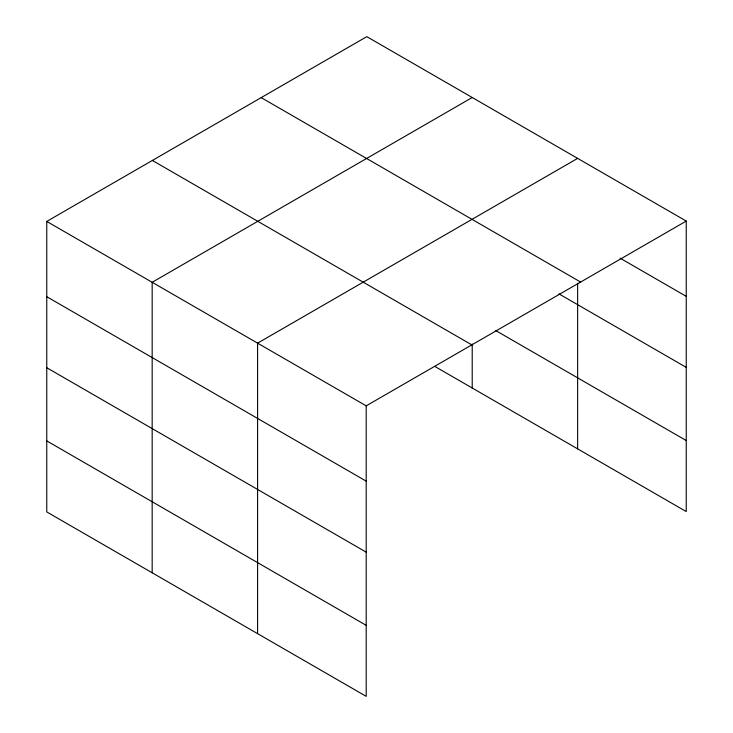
<?xml version="1.0" encoding="UTF-8"?>
<svg xmlns="http://www.w3.org/2000/svg" width="733" height="733" viewBox="0 0 733 733"><rect width="100%" height="100%" fill="white"/><g stroke="black" fill="none" stroke-linecap="round" stroke-linejoin="round"><path stroke-width="1.1" d="M686.244 221.073L366.802 36.65L46.756 221.43L46.756 511.927L366.198 696.35L366.198 405.853L686.244 221.073L686.244 511.57L434.779 366.39M472.217 97.507L152.171 282.287L152.171 572.785M577.631 158.374L257.585 343.154L257.585 633.642M620.091 258.163L686.244 296.352M261.186 97.626L580.628 282.058M558.922 293.86L686.244 367.37M495.865 330.638L686.244 440.551M152.372 160.454L471.814 344.876M46.756 221.43L366.198 405.853M46.756 296.709L366.198 481.132M46.756 367.728L366.198 552.151M46.756 440.899L366.198 625.331M577.631 283.25L577.631 448.862M472.217 344.043L472.217 388.004"/></g></svg>
